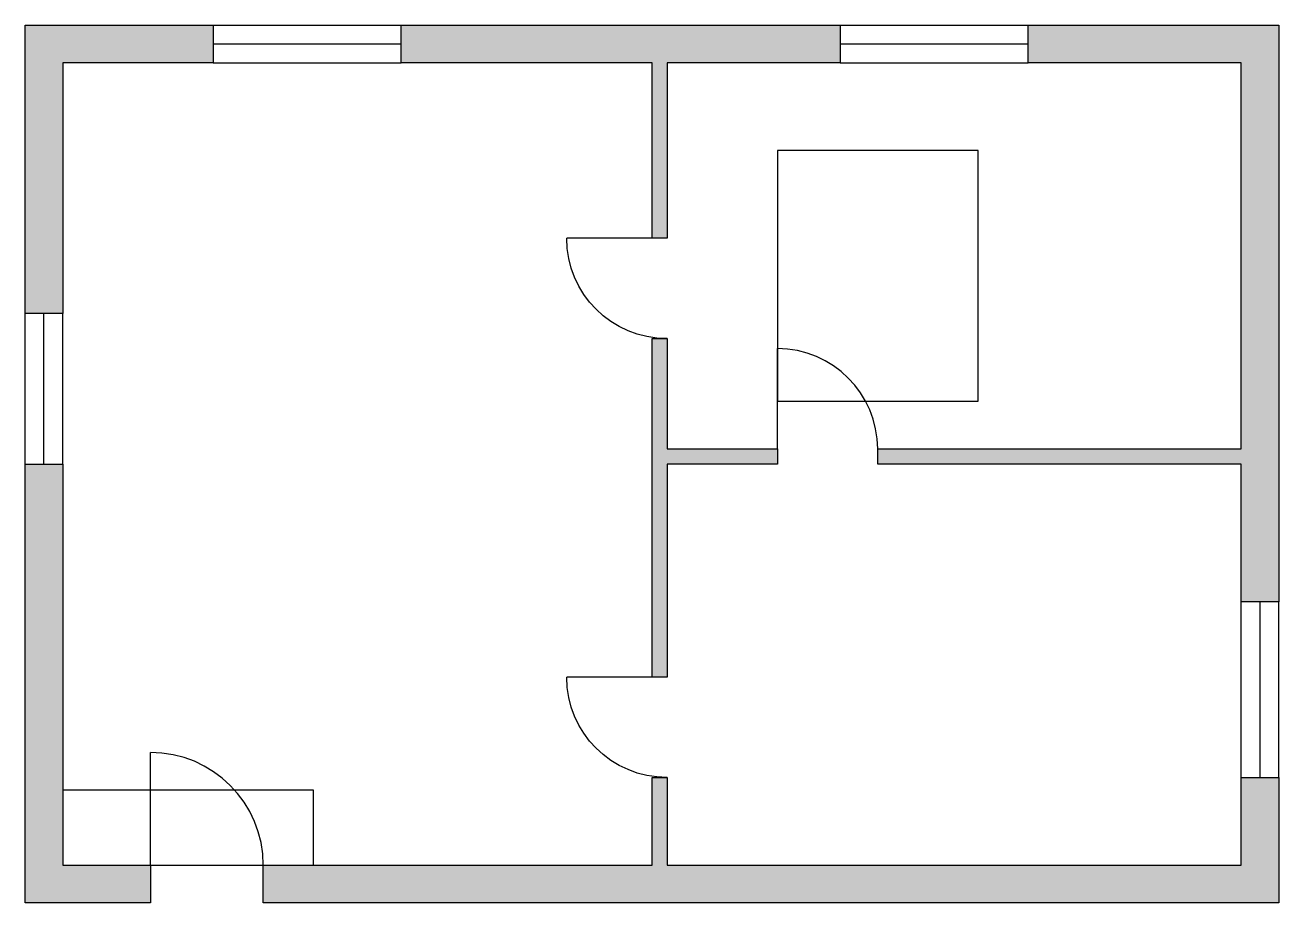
# Model space of a CAD drawing. Header units: metres. Extents: x 0 to 10, y 0 to 7.
import ezdxf

# ---------------------------------------------------------------- set-up
doc = ezdxf.new("R2010")
doc.units = ezdxf.units.M
for name, color, linetype in [('A-DOOR', 7, 'Continuous'), ('A-GLAZ', 7, 'Continuous'), ('A-WALL', 7, 'Continuous'), ('FURNITURE', 7, 'Continuous')]:
    doc.layers.add(name, color=color, linetype=linetype)

# ---------------------------------------------------------------- blocks, each defined once
blk = doc.blocks.new('DOOR_SINGLE')
blk.add_line((0, 0), (0, 1))
blk.add_arc((0, 0), 1, 0, 90)
blk = doc.blocks.new('WINDOW_1')
for p, q in [((0, 1), (1, 1)), ((0, 0.5), (1, 0.5)), ((0, 0), (1, 0))]:
    blk.add_line(p, q)

msp = doc.modelspace()

# ---------------------------------------------------------------- hatches: boundary and pattern name
at = {"layer": 'A-WALL'}
for points in [[(0, 6.7), (0, 7), (0.3, 7), (1.5, 7), (1.5, 6.7), (0.3, 6.7), (0.3, 4.7), (0, 4.7)], [(6.5, 7), (6.5, 6.7), (5.12, 6.7), (5.12, 5.3), (5, 5.3), (5, 6.7), (3, 6.7), (3, 7)], [(9.7, 7), (10, 7), (10, 6.7), (10, 2.4), (9.7, 2.4), (9.7, 3.5), (6.8, 3.5), (6.8, 3.62), (9.7, 3.62), (9.7, 6.7), (8, 6.7), (8, 7)], [(5, 4.5), (5.12, 4.5), (5.12, 3.62), (6, 3.62), (6, 3.5), (5.12, 3.5), (5.12, 1.8), (5, 1.8)], [(0.3, 0), (0, 0), (0, 0.3), (0, 3.5), (0.3, 3.5), (0.3, 0.3), (1, 0.3), (1, 0)], [(9.7, 0), (1.9, 0), (1.9, 0.3), (5, 0.3), (5, 1), (5.12, 1), (5.12, 0.3), (9.7, 0.3), (9.7, 1), (10, 1), (10, 0.3), (10, 0)]]:
    msp.add_hatch(color=8, dxfattribs=at).paths.add_polyline_path(points)

# ---------------------------------------------------------------- linework, layer by layer
for points in [[(0, 6.7), (0, 7), (0.3, 7), (1.5, 7), (1.5, 6.7), (0.3, 6.7), (0.3, 4.7), (0, 4.7)], [(6.5, 7), (6.5, 6.7), (5.12, 6.7), (5.12, 5.3), (5, 5.3), (5, 6.7), (3, 6.7), (3, 7)], [(9.7, 7), (10, 7), (10, 6.7), (10, 2.4), (9.7, 2.4), (9.7, 3.5), (6.8, 3.5), (6.8, 3.62), (9.7, 3.62), (9.7, 6.7), (8, 6.7), (8, 7)], [(5, 4.5), (5.12, 4.5), (5.12, 3.62), (6, 3.62), (6, 3.5), (5.12, 3.5), (5.12, 1.8), (5, 1.8)], [(0.3, 0), (0, 0), (0, 0.3), (0, 3.5), (0.3, 3.5), (0.3, 0.3), (1, 0.3), (1, 0)], [(9.7, 0), (1.9, 0), (1.9, 0.3), (5, 0.3), (5, 1), (5.12, 1), (5.12, 0.3), (9.7, 0.3), (9.7, 1), (10, 1), (10, 0.3), (10, 0)]]:
    msp.add_lwpolyline(points, close=True, dxfattribs=at)
at = {"layer": 'FURNITURE'}
for points in [[(6, 4), (7.6, 4), (7.6, 6), (6, 6)], [(0.3, 0.3), (2.3, 0.3), (2.3, 0.9), (0.3, 0.9)]]:
    msp.add_lwpolyline(points, close=True, dxfattribs=at)

# ---------------------------------------------------------------- block references
at = {"layer": 'A-DOOR', "xscale": -0.8, "yscale": 0.8, "rotation": 90}
for p in [(5.12, 5.3), (5.12, 1.8)]:
    msp.add_blockref('DOOR_SINGLE', p, dxfattribs=at)
at = {"layer": 'A-DOOR'}
for p, xscale, yscale in [((6, 3.62), 0.8, 0.8), ((1, 0.3), 0.9, 0.9)]:
    msp.add_blockref('DOOR_SINGLE', p, dxfattribs=dict(at, xscale=xscale, yscale=yscale))
at = {"layer": 'A-GLAZ', "xscale": 1.5, "yscale": 0.3}
for p in [(1.5, 6.7), (6.5, 6.7)]:
    msp.add_blockref('WINDOW_1', p, dxfattribs=at)
at = {"layer": 'A-GLAZ', "yscale": 0.3, "rotation": 90}
for p, xscale in [((0.3, 3.5), 1.2), ((10, 1), 1.4)]:
    msp.add_blockref('WINDOW_1', p, dxfattribs=dict(at, xscale=xscale))

doc.saveas('drawing.dxf')
